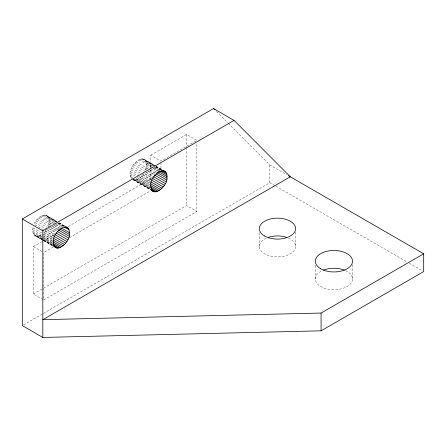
<?xml version="1.0" encoding="UTF-8"?>
<svg xmlns="http://www.w3.org/2000/svg" width="446" height="446" viewBox="0 0 446 446"><rect width="100%" height="100%" fill="white"/><g stroke="black" fill="none" stroke-linecap="round" stroke-linejoin="round"><path stroke-width="0.33" stroke-dasharray="2.23 1.67" d="M49.841 227.192L48.079 226.178C53.559 210.685 37.425 213.573 34.113 224.31L44.667 230.404M145.558 169.915C151.384 146.232 123.124 166.614 131.592 178.662M53.163 246.17L34.989 235.672C32.023 233.498 32.486 229.211 33.433 226.105M52.767 237.796L43.976 232.723L46.334 229.679L54.546 234.418M132.468 179.409C137.078 181.528 141.51 176.978 143.818 173.416L151.439 177.815M150.703 155.191L186.618 134.458L196.881 140.379L160.967 161.118L150.703 155.191L150.703 168.733M43.072 299.612L33.383 294.02L33.383 246.621L41.807 241.76M42.409 241.414L54.44 234.468M68.277 226.479L151.384 178.495M53.269 246.989L43.641 252.547L43.641 299.941L196.881 211.471L196.881 143.144M69.515 237.612L150.737 190.721M33.383 294.02L43.033 288.445M43.641 288.099L186.618 205.55L196.881 211.471M23.504 324.905L42.771 313.778M43.373 313.432L269.785 182.715L275.193 185.843M34.989 235.672L37.219 236.291L41.261 234.964L43.022 235.979M228.213 123.263L269.785 164.942L286.789 174.76M275.795 186.188L406.863 261.858M409.272 263.246L422.496 270.884M143.818 159.183L155.542 165.951M156.128 166.291L163.754 170.695M144.777 159.785L155.336 165.879M155.922 166.219L162.372 169.943M142.698 158.871L155.598 166.319M156.184 166.659L163.219 170.723M145.558 160.671L153.77 165.41M156.111 166.765L161.976 170.149M141.454 158.865L153.179 165.639M155.526 166.994L161.976 170.718M146.132 161.803L153.168 165.867M155.515 167.222L160.203 169.926M140.122 159.166L153.608 166.949M154.193 167.289L160.644 171.013M146.483 163.158L152.348 166.542M154.695 167.897L159.384 170.606M138.739 159.757L152.816 167.886M153.402 168.22L158.676 171.27M146.6 164.691L152.465 168.075M153.05 168.415L157.745 171.125M146.483 166.358L150.586 168.733M151.172 169.067L156.451 172.117M135.991 161.753L149.477 169.541M150.062 169.881L155.336 172.925M146.132 168.12L147.308 168.794M149.65 170.149L155.515 173.533M134.698 163.102L147.598 170.545M148.184 170.885L155.219 174.949M147.905 171.27L153.77 174.654M133.51 164.63L145.825 171.738M146.411 172.072L154.032 176.477M145.953 172.373L152.989 176.438M132.468 166.291L142.436 172.05M144.777 173.399L152.989 178.144M151.846 179.548L150.703 178.891L150.703 169.408M131.592 168.047L140.39 173.126M142.731 174.481L152.114 179.9M142.698 175.016L150.904 179.755M130.912 169.842L138.533 174.247M140.88 175.601L151.434 181.695M141.454 176.46L150.246 181.533M130.449 171.626L138.07 176.031M138.656 176.365L150.971 183.479M140.122 177.698L150.09 183.451M130.215 173.349L134.904 176.059M137.251 177.413L150.737 185.196M138.739 178.701L149.884 185.129M130.215 174.955L133.733 176.99M136.075 178.339L150.737 186.807M137.351 179.431L150.252 186.88M130.449 176.404L132.796 177.759M135.138 179.114L150.971 188.251M135.991 179.883L150.062 188.006M130.912 177.653L133.259 179.008M133.845 179.348L150.848 189.165M134.698 180.028L150.531 189.165M133.348 179.682L151.529 190.174M133.51 179.866L150.514 189.684M133.053 179.749L150.642 189.907M46.334 215.446L56.893 221.539M59.234 222.894L66.27 226.958M47.298 216.048L56.681 221.467M59.028 222.822L64.887 226.206M45.219 215.134L58.114 222.582M58.705 222.922L65.74 226.986M48.079 216.934L58.047 222.688M58.632 223.028L64.497 226.412M43.976 215.128L55.7 221.902M58.047 223.256L64.497 226.981M48.653 218.066L55.689 222.13M58.036 223.485L62.724 226.189M42.643 215.429L56.129 223.212M56.714 223.552L63.165 227.276M41.261 216.02L53.576 223.128M55.917 224.483L60.611 227.192M49.121 220.954L54.986 224.338M55.572 224.678L60.26 227.388M39.872 216.89L52.182 224.004M54.529 225.358L60.394 228.742M49.004 222.621L51.937 224.316M54.278 225.67L58.972 228.38M38.507 218.016L50.822 225.124M53.169 226.479L59.034 229.863M48.653 224.383L51.585 226.072M52.171 226.412L57.45 229.461M37.219 219.36L48.943 226.133M51.29 227.488L57.155 230.872M50.426 227.532L56.876 231.257M36.031 220.887L47.17 227.321M49.517 228.675L56.553 232.74M48.475 228.636L54.919 232.36M34.989 222.554L46.128 228.988M46.713 229.328L55.51 234.406M45.252 230.744L54.05 235.822M45.219 231.279L53.425 236.018M43.401 231.864L52.784 237.278M32.971 227.889L42.939 233.643M43.524 233.983L52.316 239.062M43.229 234.301L52.611 239.714M32.731 229.612L42.699 235.365M43.29 235.705L53.258 241.459M43.608 236.313L52.399 241.392M32.731 231.218L42.699 236.971M43.29 237.311L53.258 243.064M39.872 235.694L42.799 237.389M43.39 237.729L52.182 242.808M32.971 232.667L42.939 238.42M43.524 238.761L52.316 243.839M38.507 236.146L52.583 244.269M33.433 233.916L42.816 239.329M43.401 239.669L53.369 245.423M37.219 236.291L43.078 239.675M43.669 240.015L52.461 245.094M34.113 234.925L42.905 240.004M43.491 240.344L52.288 245.423M36.031 236.129L43.067 240.193M43.652 240.533L52.45 245.612M33.383 246.621L43.072 252.219M216.472 111.494L227.722 122.773M352.518 264.629L352.518 278.984M315.311 265.314L315.311 278.984M295.62 232.048L295.62 246.398M269.785 164.942L269.785 182.715M259.338 232.728L259.338 246.398M186.618 134.458L186.618 146.879M186.618 147.57L186.618 205.55M160.967 162.472L160.967 169.915M288.523 238.092A18.141 10.47 0 0 1 290.853 253.479A18.141 10.47 0 0 1 264.104 253.479A18.141 10.47 0 0 1 266.435 238.092M345.516 270.588A18.604 10.743 0 0 1 349.285 285.033A18.604 10.743 0 0 1 324.616 288.283L320.763 286.577A18.604 10.743 0 0 1 322.313 270.588"/><path stroke-width="0.67" d="M69.526 234.473C69.888 218.016 52.082 232.723 53.258 241.459C53.793 256.35 70.133 242.524 69.526 234.473L60.143 229.054M167.005 178.21C167.64 161.948 149.561 176.265 150.737 185.196C151.272 200.087 167.612 186.261 167.005 178.21L157.037 172.451M22.3 218.964L213.539 108.551L234.061 120.403L290.307 176.789L42.822 319.676L321.087 313.047L423.7 253.807L423.7 271.581L321.087 330.82L42.822 337.449L22.3 325.597L22.3 218.964L42.822 230.811L234.061 120.403M288.545 175.774L423.7 253.807M163.543 170.623L165.304 171.638M162.561 170.489L166.079 172.518M161.38 170.606L166.653 173.65M159.969 170.941L167.005 175.005M158.33 171.459L167.122 176.538M156.1 173.873L166.653 179.967M154.355 174.994L166.079 181.762M153.575 176.778L165.304 183.546M152.025 178.155L164.34 185.263M152.08 180.435L163.219 186.863M150.837 181.873L161.976 188.307M150.676 183.791L160.644 189.544M150.469 185.469L159.261 190.548M150.252 186.88L157.873 191.284M151.233 188.68L156.513 191.73M151.116 189.505L155.219 191.875M151.69 190.364L154.032 191.719M151.818 190.581L152.989 191.256M66.064 226.886L67.82 227.9M65.083 226.752L68.6 228.781M63.895 226.869L69.175 229.913M61.437 228.062L69.643 232.801M58.036 229.796L69.175 236.229M57.462 231.597L68.6 238.025M56.096 233.041L67.82 239.809M55.131 234.752L66.855 241.526M54.011 236.358L65.74 243.126M53.944 238.476L64.497 244.57M53.197 240.054L63.165 245.807M52.99 241.732L61.782 246.811M52.767 243.142L60.394 247.547M53.169 244.609L59.034 247.993M53.637 245.768L57.74 248.138M53.459 246.097L54.635 246.777M54.206 246.627L56.553 247.982M213.539 108.551L215.005 110.023M321.087 313.047L321.087 330.82M42.822 230.811L42.822 337.449M268.408 237.333A18.141 10.47 0 0 1 286.549 237.333M323.439 270.109A18.604 10.743 0 0 1 344.39 270.109M264.651 236.034A18.141 10.47 0 0 0 295.001 231.34A18.141 10.47 0 0 0 272.785 218.512A18.141 10.47 0 0 0 264.651 236.034M320.763 268.804A18.604 10.743 0 0 0 351.883 263.993A18.604 10.743 0 0 0 329.098 250.836A18.604 10.743 0 0 0 320.763 268.804"/></g></svg>
